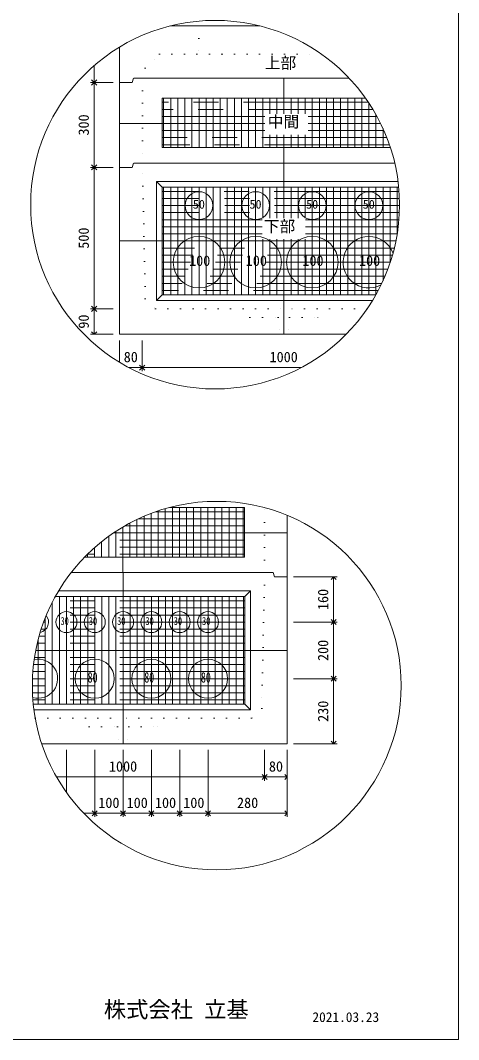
# Model space of a CAD drawing. Units: millimetres, scale not verified. Extents: x -4890 to 18490, y -2339 to 2339.
# Drawn here: x -2945 to -1830, y -1936 to 658 of the extents above; entities that cross this region are included whole.
import ezdxf
from ezdxf.enums import TextEntityAlignment as Align

# ---------------------------------------------------------------- set-up
doc = ezdxf.new("R2010")
doc.units = ezdxf.units.MM
doc.header["$LTSCALE"] = 10
for name, pattern in [('DASHED1', [1.8, 1.2, -0.6]), ('USER2', [50.8, 31.75, -6.35, 6.35, -6.35]), ('USER5', [3.185, 0.01, -3.175])]:
    doc.linetypes.add(name, pattern=pattern)
for name, color, linetype, lineweight in [('0-2_waku', 7, 'Continuous', 18), ('0-3_gaikei', 7, 'Continuous', 18), ('0-4_kakure', 7, 'DASHED1', 5), ('0-5_sunpou', 7, 'Continuous', 5), ('0-8_hole', 7, 'Continuous', 18), ('0-9_uchigawa', 6, 'Continuous', 18), ('0-E_文字１', 7, 'Continuous', 18), ('0-F_コア部分\u3000寸法補助線3', 150, 'USER2', 18), ('1-0_コア部分\u3000寸法補助線2', 150, 'USER2', 18), ('1-1_コア部分\u3000中心補助線', 1, 'Continuous', 18), ('1-2_コア部分\u3000寸法補助線', 7, 'USER2', 5), ('1-3_uchigawa2', 6, 'USER2', 18)]:
    doc.layers.add(name, color=color, linetype=linetype, lineweight=lineweight)
doc.styles.add('ＭＳ ゴシック', font='')
doc.styles.get('ＭＳ ゴシック').set_extended_font_data('MS Gothic')

# ---------------------------------------------------------------- blocks, each defined once
blk = doc.blocks.new('_Open90')
at = {"layer": '0-5_sunpou'}
blk.add_line((0, 0), (-1, 0), dxfattribs=at)
blk.add_lwpolyline([(-0.5, 0.5), (0, 0), (-0.5, -0.5)], dxfattribs=at)

msp = doc.modelspace()

# ---------------------------------------------------------------- linework, layer by layer
at = {"layer": '0-2_waku'}
for p in [(-1830.32, 2339.37), (-4890.32, -1935.63), (-4890.32, -1935.63), (-4890.32, -1935.63), (-4890.32, -1935.63)]:
    msp.add_line(p, (-1830.32, -1935.63), dxfattribs=at)
at = {"layer": '0-3_gaikei'}
for p, q in [((-2563.06, 643.73), (-2509.02, 643.73)), ((-2563.06, 643.73), (-2509.02, 643.73)), ((-2563.06, 643.73), (-2509.02, 643.73)), ((-2335.96, 643.73), (-2563.06, 643.73)), ((-2563.02, 643.73), (-2335.96, 643.73)), ((-2563.02, 643.73), (-2335.96, 643.73)), ((-2692.62, 499.73), (-2692.62, 589.74)), ((-2692.62, 499.73), (-2692.62, -141.07)), ((-2660.22, 499.73), (-2692.62, 499.73)), ((-2660.22, 499.73), (-2692.62, 499.73)), ((-2656.62, 510.53), (-2660.22, 499.73)), ((-2274.4, 510.53), (-2656, 510.53)), ((-2108.42, 510.53), (-2275.02, 510.53)), ((-2656.62, 294.53), (-2660.22, 283.73)), ((-2274.4, 294.53), (-2656, 294.53)), ((-1992.71, 294.53), (-2275.02, 294.53)), ((-2660.22, 283.73), (-2692.62, 283.73)), ((-2660.22, 283.73), (-2692.62, 283.73)), ((-2692.62, -141.07), (-2116.31, -141.07)), ((-2692.62, -141.07), (-2116.31, -141.07)), ((-2692.62, -141.07), (-2116.31, -141.07)), ((-2265.91, -959.66), (-2265.91, -601.71)), ((-2301.91, -747.26), (-2298.31, -758.06)), ((-2265.91, -758.06), (-2298.31, -758.06))]:
    msp.add_line(p, q, dxfattribs=at)
for points in [[(-2301.91, -747.26), (-2683.51, -747.26), (-2815.58, -747.26)], [(-2890.23, -1182.86), (-2265.91, -1182.86), (-2265.91, -758.06)], [(-2881.08, -1182.86), (-2265.91, -1182.86), (-2265.91, -758.06)]]:
    msp.add_lwpolyline(points, dxfattribs=at)
at = {"layer": '0-4_kakure', "linetype": 'USER5', "lineweight": 18}
for p, q in [((-2491.02, 643.73), (-2491.02, 655.85)), ((-2491.02, 643.73), (-2491.02, 571.73)), ((-2627.2, 535.73), (-2591.2, 571.73)), ((-2591.2, 571.73), (-2178.92, 571.73)), ((-2627.2, 535.73), (-2634.4, 510.53)), ((-2634.4, 510.53), (-2634.4, 294.53)), ((-2626.97, -51.07), (-2634.4, 294.53)), ((-2626.97, -51.07), (-2601.22, -76.27)), ((-2601.22, -76.27), (-2274.4, -76.27)), ((-2360.8, -97.87), (-2382.4, -76.27)), ((-2062.76, -76.27), (-2274.4, -76.27)), ((-2188, -97.87), (-2166.4, -76.27)), ((-2360.8, -97.87), (-2288.8, -97.87)), ((-2288.8, -97.87), (-2285.92, -141.07)), ((-2260, -97.87), (-2262.88, -141.07)), ((-2260, -97.87), (-2188, -97.87)), ((-2323.51, -747.26), (-2323.51, -582.13)), ((-2323.51, -747.26), (-2330.94, -1092.86)), ((-2330.94, -1092.86), (-2356.69, -1118.06)), ((-2906.75, -1118.06), (-2683.51, -1118.06)), ((-2769.91, -1139.66), (-2791.51, -1118.06)), ((-2769.91, -1139.66), (-2697.91, -1139.66)), ((-2697.91, -1139.66), (-2695.03, -1182.86)), ((-2356.69, -1118.06), (-2683.51, -1118.06)), ((-2669.11, -1139.66), (-2671.99, -1182.86)), ((-2669.11, -1139.66), (-2597.11, -1139.66)), ((-2597.11, -1139.66), (-2575.51, -1118.06))]:
    msp.add_line(p, q, dxfattribs=at)
at = {"layer": '0-5_sunpou', "color": 150, "lineweight": 18}
for p, q in [((-2756.92, 542.85), (-2756.92, 512.69)), ((-2708.46, 499.73), (-2766.28, 499.73)), ((-2724.3, 499.73), (-2766.28, 499.73)), ((-2756.92, 486.77), (-2756.92, 296.69)), ((-2708.46, 283.73), (-2766.28, 283.73)), ((-2708.46, 283.73), (-2766.28, 283.73)), ((-2756.92, 270.77), (-2756.92, -63.31)), ((-2708.46, -76.27), (-2766.28, -76.27)), ((-2724.3, -76.27), (-2766.28, -76.27)), ((-2756.92, -89.23), (-2756.92, -128.11)), ((-2708.46, -141.07), (-2766.28, -141.07)), ((-2692.62, -156.91), (-2692.62, -212.12)), ((-2635.02, -156.91), (-2635.02, -234.97)), ((-2635.02, -156.91), (-2635.02, -234.97)), ((-2668.83, -225.61), (-2647.98, -225.61)), ((-2622.06, -225.61), (-2230.19, -225.61)), ((-2250.07, -758.06), (-2138.76, -758.06)), ((-2148.12, -771.02), (-2148.12, -860.3)), ((-2250.07, -873.26), (-2138.76, -873.26)), ((-2250.07, -873.26), (-2138.76, -873.26)), ((-2148.12, -886.22), (-2148.12, -1004.3)), ((-2250.07, -1017.26), (-2138.76, -1017.26)), ((-2250.07, -1017.26), (-2138.76, -1017.26)), ((-2148.12, -1030.22), (-2148.12, -1169.9)), ((-2250.07, -1182.86), (-2138.76, -1182.86)), ((-2827.51, -1198.7), (-2827.51, -1306.5)), ((-2755.51, -1198.7), (-2755.51, -1369.16)), ((-2755.51, -1198.7), (-2755.51, -1369.16)), ((-2683.51, -1198.7), (-2683.51, -1369.16)), ((-2683.51, -1198.7), (-2683.51, -1369.16)), ((-2611.51, -1198.7), (-2611.51, -1369.16)), ((-2611.51, -1198.7), (-2611.51, -1369.16)), ((-2539.51, -1198.7), (-2539.51, -1369.16)), ((-2539.51, -1198.7), (-2539.51, -1369.16)), ((-2467.51, -1198.7), (-2467.51, -1369.16)), ((-2467.51, -1198.7), (-2467.51, -1369.16)), ((-2323.51, -1198.7), (-2323.51, -1276.76)), ((-2323.51, -1198.7), (-2323.51, -1276.76)), ((-2265.91, -1198.7), (-2265.91, -1276.76)), ((-2265.91, -1198.7), (-2265.91, -1369.16)), ((-2852.48, -1267.4), (-2336.47, -1267.4)), ((-2310.55, -1267.4), (-2278.87, -1267.4)), ((-2783.38, -1359.8), (-2768.47, -1359.8)), ((-2742.55, -1359.8), (-2696.47, -1359.8)), ((-2670.55, -1359.8), (-2624.47, -1359.8)), ((-2598.55, -1359.8), (-2552.47, -1359.8)), ((-2526.55, -1359.8), (-2480.47, -1359.8)), ((-2454.55, -1359.8), (-2278.87, -1359.8))]:
    msp.add_line(p, q, dxfattribs=at)
for centre in [(-2449.51, 188.81), (-2445.3, -1034.91)]:
    msp.add_circle(centre, 468.88, dxfattribs=at)
at = {"layer": '0-8_hole'}
for centre, radius in [((-2490.4, 186.53), 35.28), ((-2346.4, 186.53), 35.28), ((-2202.4, 186.53), 35.28), ((-2058.4, 186.53), 35.28), ((-2490.4, 42.53), 65.52), ((-2346.4, 42.53), 65.52), ((-2202.4, 42.53), 65.52), ((-2827.51, -873.26), 26.64), ((-2755.51, -873.26), 26.64), ((-2683.51, -873.26), 26.64), ((-2611.51, -873.26), 26.64), ((-2539.51, -873.26), 26.64), ((-2467.51, -873.26), 26.64), ((-2755.51, -1017.26), 49.68), ((-2611.51, -1017.26), 49.68), ((-2467.51, -1017.26), 49.68)]:
    msp.add_circle(centre, radius, dxfattribs=at)
for centre, radius, start, end in [((-2058.4, 42.53), 65.52, 20.66629, 298.32089), ((-2899.51, -873.26), 26.64, 281.59033, 39.2294), ((-2899.51, -1017.26), 49.68, 253.99064, 101.55918)]:
    msp.add_arc(centre, radius, start, end, dxfattribs=at)
at = {"layer": '0-9_uchigawa'}
for p, q in [((-2598.4, 247.73), (-2584, 233.33)), ((-2598.4, -54.67), (-2598.4, 247.73)), ((-2584, 233.33), (-2274.4, 233.33)), ((-2584, -40.27), (-2584, 233.33)), ((-2274.4, 233.33), (-1982.75, 233.33)), ((-2598.4, -54.67), (-2584, -40.27)), ((-2584, -40.27), (-2040.4, -40.27)), ((-2598.4, -54.67), (-2048.81, -54.67)), ((-2359.51, -1096.46), (-2359.51, -794.06)), ((-2373.91, -1082.06), (-2373.91, -808.46)), ((-2911.8, -1082.06), (-2373.91, -1082.06)), ((-2359.51, -1096.46), (-2373.91, -1082.06)), ((-2910.12, -1096.46), (-2359.51, -1096.46))]:
    msp.add_line(p, q, dxfattribs=at)
for points in [[(-2598.4, 247.73), (-2274.4, 247.73), (-1984.35, 247.73)], [(-2855.87, -808.46), (-2683.51, -808.46), (-2373.91, -808.46), (-2359.51, -794.06)], [(-2847.59, -794.06), (-2683.51, -794.06), (-2359.51, -794.06)]]:
    msp.add_lwpolyline(points, dxfattribs=at)
at = {"layer": '0-F_コア部分\u3000寸法補助線3'}
for p, q in [((-2580.4, 334.13), (-2580.4, 460.13)), ((-2544.4, 334.13), (-2544.4, 460.13)), ((-2508.4, 334.13), (-2508.4, 460.13)), ((-2472.4, 334.13), (-2472.4, 460.13)), ((-2436.4, 334.13), (-2436.4, 460.13)), ((-2400.4, 334.13), (-2400.4, 460.13)), ((-2364.4, 334.13), (-2364.4, 460.13)), ((-2328.4, 334.13), (-2328.4, 460.13)), ((-2292.4, 420.36), (-2292.4, 460.13)), ((-2256.4, 420.36), (-2256.4, 460.13)), ((-2220.4, 420.36), (-2220.4, 460.13)), ((-2184.4, 334.13), (-2184.4, 460.13)), ((-2148.4, 334.13), (-2148.4, 460.13)), ((-2112.4, 334.13), (-2112.4, 460.13)), ((-2076.4, 334.13), (-2076.4, 460.13)), ((-2040.4, 334.13), (-2040.4, 417.88)), ((-2323.4, 413.33), (-2584, 413.33)), ((-2037.88, 413.33), (-2213.24, 413.33)), ((-2323.4, 377.33), (-2584, 377.33)), ((-2292.4, 334.13), (-2292.4, 366.45)), ((-2256.4, 334.13), (-2256.4, 366.45)), ((-2220.4, 334.13), (-2220.4, 366.45)), ((-2020.2, 377.33), (-2213.24, 377.33)), ((-2004.4, 334.13), (-2004.4, 336.2)), ((-1981.85, 222.53), (-2584, 222.53)), ((-2580.4, -40.27), (-2580.4, 233.33)), ((-2544.4, -40.27), (-2544.4, 233.33)), ((-2508.4, -40.27), (-2508.4, 233.33)), ((-2472.4, -40.27), (-2472.4, 233.33)), ((-2436.4, -40.27), (-2436.4, 233.33)), ((-2400.4, -40.27), (-2400.4, 233.33)), ((-2364.4, -40.27), (-2364.4, 233.33)), ((-2328.4, 154.56), (-2328.4, 233.33)), ((-2292.4, 154.56), (-2292.4, 233.33)), ((-2256.4, 154.56), (-2256.4, 233.33)), ((-2220.4, 154.56), (-2220.4, 233.33)), ((-2184.4, -40.27), (-2184.4, 233.33)), ((-2148.4, -40.27), (-2148.4, 233.33)), ((-2112.4, -40.27), (-2112.4, 233.33)), ((-2076.4, -40.27), (-2076.4, 233.33)), ((-2040.4, -40.27), (-2040.4, 233.33)), ((-2004.4, 41.42), (-2004.4, 233.33)), ((-1980.64, 186.53), (-2584, 186.53)), ((-2330.02, 150.53), (-2584, 150.53)), ((-1982.2, 150.53), (-2219.86, 150.53)), ((-2330.02, 114.53), (-2584, 114.53)), ((-1986.56, 114.53), (-2219.86, 114.53)), ((-1993.79, 78.53), (-2584, 78.53)), ((-2328.4, -40.27), (-2328.4, 100.65)), ((-2292.4, -40.27), (-2292.4, 100.65)), ((-2256.4, -40.27), (-2256.4, 100.65)), ((-2220.4, -40.27), (-2220.4, 100.65)), ((-2004.04, 42.53), (-2584, 42.53)), ((-2017.52, 6.53), (-2584, 6.53)), ((-2034.54, -29.47), (-2584, -29.47)), ((-2594.13, -707.66), (-2594.13, -590.28)), ((-2558.13, -707.66), (-2558.13, -581.66)), ((-2522.13, -707.66), (-2522.13, -581.66)), ((-2486.13, -707.66), (-2486.13, -581.66)), ((-2450.13, -707.66), (-2450.13, -581.66)), ((-2414.13, -707.66), (-2414.13, -581.66)), ((-2378.13, -707.66), (-2378.13, -581.66)), ((-2666.13, -707.66), (-2666.13, -621.29)), ((-2630.13, -707.66), (-2630.13, -603.99)), ((-2702.13, -707.66), (-2702.13, -642.62)), ((-2374.53, -628.46), (-2679.07, -628.46)), ((-2738.13, -707.66), (-2738.13, -668.71)), ((-2374.53, -664.46), (-2732.73, -664.46)), ((-2774.13, -707.66), (-2774.13, -700.66)), ((-2373.91, -819.26), (-2861.65, -819.26)), ((-2845.51, -1082.06), (-2845.51, -808.46)), ((-2809.51, -1082.06), (-2809.51, -808.46)), ((-2773.51, -1082.06), (-2773.51, -808.46)), ((-2737.51, -1082.06), (-2737.51, -808.46)), ((-2701.51, -1082.06), (-2701.51, -808.46)), ((-2665.51, -1082.06), (-2665.51, -808.46)), ((-2629.51, -1082.06), (-2629.51, -808.46)), ((-2593.51, -1082.06), (-2593.51, -808.46)), ((-2557.51, -1082.06), (-2557.51, -808.46)), ((-2521.51, -1082.06), (-2521.51, -808.46)), ((-2485.51, -1082.06), (-2485.51, -808.46)), ((-2449.51, -1082.06), (-2449.51, -808.46)), ((-2413.51, -1082.06), (-2413.51, -808.46)), ((-2377.51, -1082.06), (-2377.51, -808.46)), ((-2373.91, -855.26), (-2878.4, -855.26)), ((-2881.51, -1082.06), (-2881.51, -862.95)), ((-2373.91, -891.26), (-2891.63, -891.26)), ((-2373.91, -927.26), (-2901.66, -927.26)), ((-2373.91, -963.26), (-2908.67, -963.26)), ((-2373.91, -999.26), (-2912.82, -999.26)), ((-2373.91, -1035.26), (-2914.18, -1035.26)), ((-2373.91, -1071.26), (-2912.77, -1071.26))]:
    msp.add_line(p, q, dxfattribs=at)
at = {"layer": '1-0_コア部分\u3000寸法補助線2'}
for p, q in [((-2562.4, 334.13), (-2562.4, 460.13)), ((-2526.4, 334.13), (-2526.4, 460.13)), ((-2490.4, 334.13), (-2490.4, 460.13)), ((-2454.4, 334.13), (-2454.4, 460.13)), ((-2382.4, 334.13), (-2382.4, 460.13)), ((-2310.4, 420.36), (-2310.4, 460.13)), ((-2238.4, 420.36), (-2238.4, 460.13)), ((-2166.4, 334.13), (-2166.4, 460.13)), ((-2094.4, 334.13), (-2094.4, 460.13)), ((-2048.23, 431.33), (-2584, 431.33)), ((-2310.4, 334.13), (-2310.4, 366.45)), ((-2238.4, 334.13), (-2238.4, 366.45)), ((-2022.4, 334.13), (-2022.4, 382.26)), ((-2012.74, 359.33), (-2584, 359.33)), ((-2526.4, -40.27), (-2526.4, 233.33)), ((-2490.4, -40.27), (-2490.4, 233.33)), ((-2454.4, -40.27), (-2454.4, 233.33)), ((-2382.4, -40.27), (-2382.4, 233.33)), ((-2310.4, 154.56), (-2310.4, 233.33)), ((-2238.4, 154.56), (-2238.4, 233.33)), ((-2166.4, -40.27), (-2166.4, 233.33)), ((-2094.4, -40.27), (-2094.4, 233.33)), ((-2022.4, -4.64), (-2022.4, 233.33)), ((-1980.9, 204.53), (-2584, 204.53)), ((-2330.02, 132.53), (-2584, 132.53)), ((-1984.02, 132.53), (-2219.86, 132.53)), ((-2310.4, -40.27), (-2310.4, 100.65)), ((-2238.4, -40.27), (-2238.4, 100.65)), ((-1998.52, 60.53), (-2584, 60.53)), ((-2025.56, -11.47), (-2584, -11.47)), ((-2576.13, -707.66), (-2576.13, -584.65)), ((-2504.13, -707.66), (-2504.13, -581.66)), ((-2432.13, -707.66), (-2432.13, -581.66)), ((-2648.13, -707.66), (-2648.13, -612.17)), ((-2374.53, -610.46), (-2644.53, -610.46)), ((-2720.13, -707.66), (-2720.13, -655.02)), ((-2374.53, -682.46), (-2754.54, -682.46)), ((-2863.51, -1082.06), (-2863.51, -822.9)), ((-2791.51, -1082.06), (-2791.51, -808.46)), ((-2719.51, -1082.06), (-2719.51, -808.46)), ((-2647.51, -1082.06), (-2647.51, -808.46)), ((-2575.51, -1082.06), (-2575.51, -808.46)), ((-2503.51, -1082.06), (-2503.51, -808.46)), ((-2431.51, -1082.06), (-2431.51, -808.46)), ((-2373.91, -837.26), (-2870.49, -837.26)), ((-2899.51, -1082.06), (-2899.51, -918.54)), ((-2373.91, -909.26), (-2897.03, -909.26)), ((-2373.91, -981.26), (-2911.1, -981.26)), ((-2373.91, -1053.26), (-2913.82, -1053.26))]:
    msp.add_line(p, q, dxfattribs=at)
at = {"layer": '1-1_コア部分\u3000中心補助線'}
for p, q in [((-2274.4, 420.36), (-2274.4, 510.53)), ((-2323.4, 395.33), (-2692.62, 395.33)), ((-2028.57, 395.33), (-2213.24, 395.33)), ((-2274.4, 294.53), (-2274.4, 366.45)), ((-2274.4, 154.56), (-2274.4, 294.53)), ((-2692, 96.53), (-1989.8, 96.53)), ((-2274.4, -141.07), (-2274.4, 100.65)), ((-2267.14, -646.46), (-2707.89, -646.46)), ((-2684.13, -747.26), (-2684.13, -631.41)), ((-2683.51, -1182.86), (-2683.51, -747.26)), ((-2905.53, -945.26), (-2265.91, -945.26))]:
    msp.add_line(p, q, dxfattribs=at)
at = {"layer": '1-2_コア部分\u3000寸法補助線'}
for p, q in [((-2059.67, 449.33), (-2584, 449.33)), ((-2562.4, 334.13), (-2562.4, 460.13)), ((-2490.4, 334.13), (-2490.4, 460.13)), ((-2418.4, 334.13), (-2418.4, 460.13)), ((-2346.4, 334.13), (-2346.4, 460.13)), ((-2202.4, 334.13), (-2202.4, 460.13)), ((-2130.4, 334.13), (-2130.4, 460.13)), ((-2058.4, 334.13), (-2058.4, 447.42)), ((-2006.13, 341.33), (-2584, 341.33)), ((-2562.4, -40.27), (-2562.4, 233.33)), ((-2490.4, -40.27), (-2490.4, 233.33)), ((-2418.4, -40.27), (-2418.4, 233.33)), ((-2346.4, -40.27), (-2346.4, 233.33)), ((-2202.4, -40.27), (-2202.4, 233.33)), ((-2130.4, -40.27), (-2130.4, 233.33)), ((-2058.4, -40.27), (-2058.4, 233.33)), ((-1986.4, 115.49), (-1986.4, 233.33)), ((-1981.07, 168.53), (-2584, 168.53)), ((-2010.36, 24.53), (-2584, 24.53)), ((-2374.53, -592.46), (-2600.5, -592.46)), ((-2540.13, -707.66), (-2540.13, -581.66)), ((-2468.13, -707.66), (-2468.13, -581.66)), ((-2396.13, -707.66), (-2396.13, -581.66)), ((-2612.13, -707.66), (-2612.13, -596.71)), ((-2756.13, -707.66), (-2756.13, -683.86)), ((-2374.53, -700.46), (-2773.92, -700.46)), ((-2827.51, -1082.06), (-2827.51, -808.46)), ((-2755.51, -1082.06), (-2755.51, -808.46)), ((-2611.51, -1082.06), (-2611.51, -808.46)), ((-2539.51, -1082.06), (-2539.51, -808.46)), ((-2467.51, -1082.06), (-2467.51, -808.46)), ((-2395.51, -1082.06), (-2395.51, -808.46)), ((-2373.91, -873.26), (-2885.43, -873.26)), ((-2899.51, -1082.06), (-2899.51, -918.54)), ((-2373.91, -1017.26), (-2913.85, -1017.26))]:
    msp.add_line(p, q, dxfattribs=at)
at = {"layer": '1-3_uchigawa2'}
for p, q in [((-2584, 460.13), (-2274.4, 460.13)), ((-2584, 460.13), (-2584, 334.13)), ((-2067.11, 460.13), (-2274.4, 460.13)), ((-2584, 334.13), (-2274.4, 334.13)), ((-2003.72, 334.13), (-2274.4, 334.13)), ((-2374.53, -581.66), (-2565.35, -581.66)), ((-2374.53, -581.66), (-2374.53, -707.66)), ((-2781.09, -707.66), (-2684.13, -707.66)), ((-2374.53, -707.66), (-2684.13, -707.66))]:
    msp.add_line(p, q, dxfattribs=at)

# ---------------------------------------------------------------- block references
at = {"layer": '0-5_sunpou', "xscale": 12.96, "yscale": 12.96}
for p, rotation in [((-2756.92, 499.73), 270), ((-2756.92, 499.73), 90), ((-2756.92, 283.73), 270), ((-2756.92, 283.73), 90), ((-2756.92, -76.27), 270), ((-2756.92, -76.27), 90), ((-2756.92, -141.07), 270), ((-2635.02, -225.61), 180), ((-2148.12, -758.06), 90), ((-2148.12, -873.26), 270), ((-2148.12, -873.26), 90), ((-2148.12, -1017.26), 270), ((-2148.12, -1017.26), 90), ((-2148.12, -1182.86), 270), ((-2323.51, -1267.4), 180), ((-2755.51, -1359.8), 180), ((-2683.51, -1359.8), 180), ((-2611.51, -1359.8), 180), ((-2539.51, -1359.8), 180), ((-2467.51, -1359.8), 180)]:
    msp.add_blockref('_Open90', p, dxfattribs=dict(at, rotation=rotation))
for p in [(-2635.02, -225.61), (-2323.51, -1267.4), (-2265.91, -1267.4), (-2755.51, -1359.8), (-2683.51, -1359.8), (-2611.51, -1359.8), (-2539.51, -1359.8), (-2467.51, -1359.8), (-2265.91, -1359.8)]:
    msp.add_blockref('_Open90', p, dxfattribs=at)

# ---------------------------------------------------------------- texts
at = {"layer": '0-5_sunpou', "style": 'ＭＳ ゴシック'}
for s, p in [('300', (-2762.68, 364.73)), ('500', (-2762.68, 76.73)), ('90', (-2762.68, -126.67)), ('160', (-2153.88, -842.66)), ('200', (-2153.88, -972.26)), ('230', (-2153.88, -1127.06))]:
    msp.add_text(s, height=26.39, rotation=90, dxfattribs=at).set_placement(p, align=Align.BOTTOM_LEFT)
for s, p in [('80', (-2681.82, -219.85)), ('1000', (-2311.02, -219.85)), ('1000', (-2719.51, -1261.64)), ('80', (-2312.71, -1261.64)), ('100', (-2746.51, -1354.04)), ('100', (-2674.51, -1354.04)), ('100', (-2602.51, -1354.04)), ('100', (-2530.51, -1354.04)), ('280', (-2393.71, -1354.04))]:
    msp.add_text(s, height=26.39, dxfattribs=at).set_placement(p, align=Align.BOTTOM_LEFT)
at = {"layer": '0-E_文字１', "style": 'ＭＳ ゴシック'}
for s, height, p in [('上部', 29.33, (-2323.21, 526.09)), ('中間', 29.33, (-2315.48, 376.62)), ('50', 22.43, (-2505.95, 171.88)), ('50', 22.43, (-2361.95, 171.88)), ('50', 22.43, (-2217.95, 171.88)), ('50', 22.43, (-2073.95, 171.88)), ('下部', 29.33, (-2325.71, 110.37)), ('100', 26.39, (-2515.56, 25.12)), ('100', 26.39, (-2371.56, 25.12)), ('100', 26.39, (-2227.56, 25.12)), ('100', 26.39, (-2083.56, 25.12)), ('株式会社 立基', 41.57, (-2732.54, -1892.15)), ('2021.03.23', 24.94, (-2202.03, -1898.36))]:
    msp.add_text(s, height=height, dxfattribs=at).set_placement(p, align=Align.BOTTOM_LEFT)
at = {"layer": '0-E_文字１', "style": 'ＭＳ ゴシック', "width": 0.7}
for s, height, p in [('30', 20.19, (-2842.63, -886.61)), ('30', 20.19, (-2770.63, -886.61)), ('30', 20.19, (-2698.63, -886.61)), ('30', 20.19, (-2626.63, -886.61)), ('30', 20.19, (-2554.63, -886.61)), ('30', 20.19, (-2482.63, -886.61)), ('80', 26.39, (-2773.56, -1035.03)), ('80', 26.39, (-2629.56, -1035.03)), ('80', 26.39, (-2485.56, -1035.03))]:
    msp.add_text(s, height=height, dxfattribs=at).set_placement(p, align=Align.BOTTOM_LEFT)

doc.saveas('drawing.dxf')
